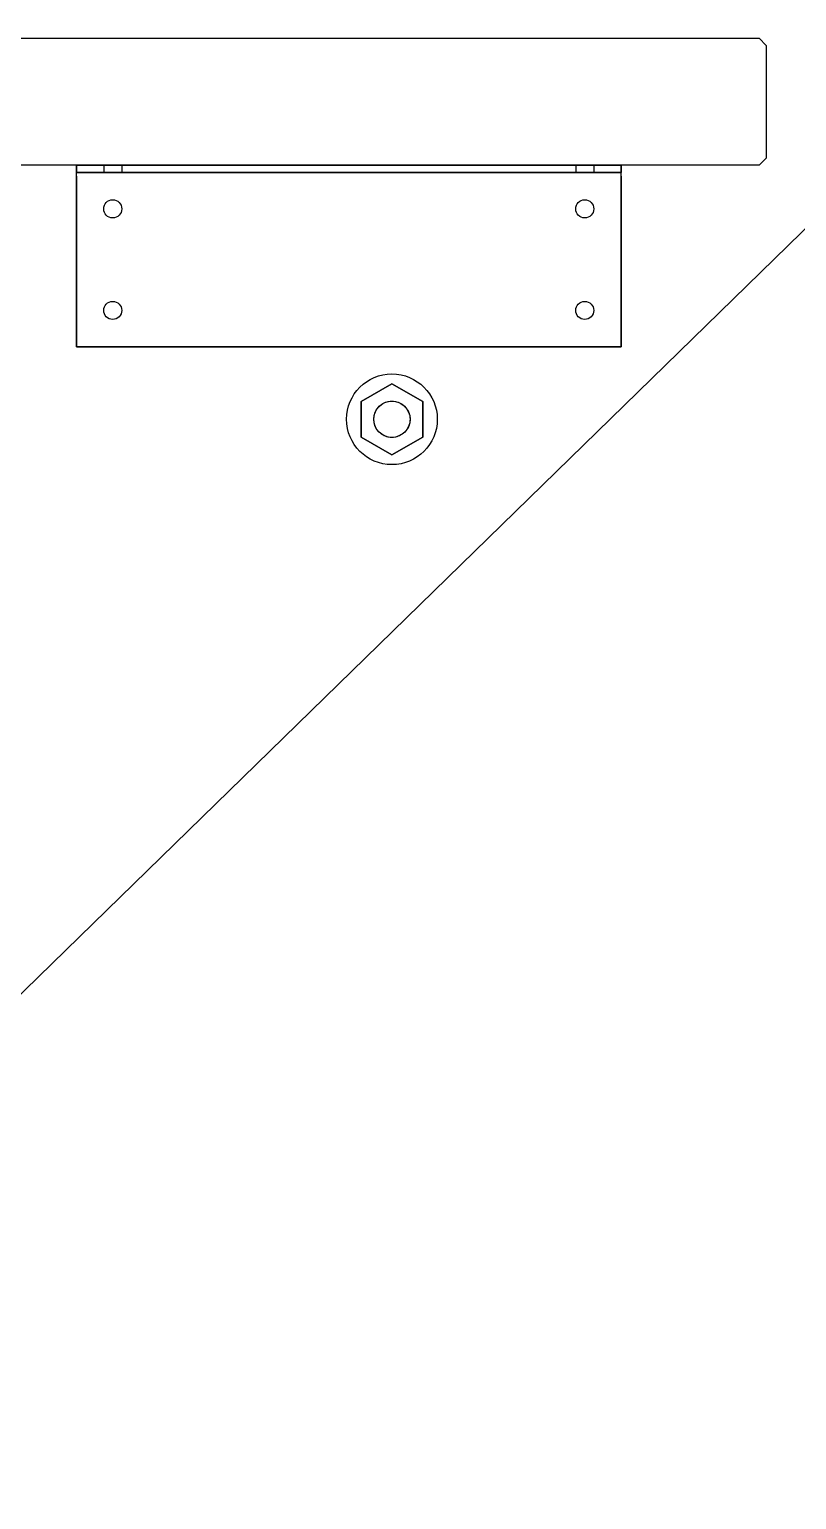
# Model space of a CAD drawing. Extents: x 0 to 2438, y 0 to 2056.
# Drawn here: x 821.1 to 926.7, y 397.3 to 599.9 of the extents above; entities that cross this region are included whole.
import ezdxf

# ---------------------------------------------------------------- set-up
doc = ezdxf.new("R2010")
doc.units = 0
doc.layers.get('0').update_dxf_attribs({"linetype": 'CONTINUOUS'})

msp = doc.modelspace()

# ---------------------------------------------------------------- linework, layer by layer
at = {"color": 253}
for p, q in [((1132.58, 772.16), (429.817, 86.133)), ((1132.58, 772.16), (429.817, 86.133)), ((1132.58, 772.16), (429.817, 86.133)), ((808.577, 598.632), (921.576, 598.632)), ((808.577, 598.632), (921.576, 598.632)), ((921.576, 598.632), (922.577, 597.634)), ((921.576, 598.632), (922.577, 597.634)), ((922.577, 597.634), (922.577, 582.133)), ((922.577, 597.634), (922.577, 582.133)), ((922.577, 582.133), (921.576, 581.131)), ((922.577, 582.133), (921.576, 581.131)), ((921.576, 581.131), (808.577, 581.131)), ((921.576, 581.131), (808.577, 581.131)), ((902.575, 581.131), (827.578, 581.131)), ((902.575, 581.131), (827.578, 581.131)), ((827.578, 579.632), (827.578, 581.131)), ((827.578, 581.131), (827.578, 580.132)), ((827.578, 581.131), (902.575, 581.131)), ((827.578, 581.131), (902.575, 581.131)), ((827.578, 579.632), (827.578, 581.131)), ((827.578, 581.131), (827.578, 580.132)), ((827.578, 579.632), (827.578, 580.132)), ((902.575, 580.132), (827.578, 580.132)), ((902.575, 580.132), (827.578, 580.132)), ((827.578, 579.632), (827.578, 580.132)), ((827.578, 580.132), (902.575, 580.132)), ((827.578, 580.132), (902.575, 580.132)), ((827.578, 579.632), (827.578, 556.133)), ((827.578, 556.133), (827.578, 579.632)), ((827.578, 579.632), (827.578, 556.133)), ((827.578, 556.133), (827.578, 579.632)), ((832.577, 581.131), (831.328, 581.131)), ((831.328, 581.131), (833.826, 581.131)), ((832.577, 581.131), (831.328, 581.131)), ((831.328, 581.131), (833.826, 581.131)), ((833.826, 581.131), (831.328, 581.131)), ((831.328, 581.131), (832.577, 581.131)), ((833.826, 581.131), (831.328, 581.131)), ((831.328, 581.131), (832.577, 581.131)), ((831.328, 581.131), (831.328, 580.132)), ((831.328, 581.131), (831.328, 580.132)), ((831.328, 581.131), (831.328, 580.132)), ((831.328, 581.131), (831.328, 580.132)), ((832.577, 580.132), (831.328, 580.132)), ((831.328, 580.132), (833.826, 580.132)), ((832.577, 580.132), (831.328, 580.132)), ((831.328, 580.132), (833.826, 580.132)), ((833.826, 580.132), (831.328, 580.132)), ((831.328, 580.132), (832.577, 580.132)), ((833.826, 580.132), (831.328, 580.132)), ((831.328, 580.132), (832.577, 580.132)), ((833.826, 581.131), (832.577, 581.131)), ((833.826, 581.131), (832.577, 581.131)), ((832.577, 581.131), (833.826, 581.131)), ((832.577, 581.131), (833.826, 581.131)), ((833.826, 580.132), (832.577, 580.132)), ((833.826, 580.132), (832.577, 580.132)), ((832.577, 580.132), (833.826, 580.132)), ((832.577, 580.132), (833.826, 580.132)), ((833.826, 581.131), (833.826, 580.132)), ((833.826, 581.131), (833.826, 580.132)), ((833.826, 581.131), (833.826, 580.132)), ((833.826, 581.131), (833.826, 580.132)), ((897.576, 581.131), (896.327, 581.131)), ((896.327, 581.131), (898.825, 581.131)), ((897.576, 581.131), (896.327, 581.131)), ((896.327, 581.131), (898.825, 581.131)), ((898.825, 581.131), (896.327, 581.131)), ((896.327, 581.131), (897.576, 581.131)), ((898.825, 581.131), (896.327, 581.131)), ((896.327, 581.131), (897.576, 581.131)), ((896.327, 581.131), (896.327, 580.132)), ((896.327, 581.131), (896.327, 580.132)), ((896.327, 581.131), (896.327, 580.132)), ((896.327, 581.131), (896.327, 580.132)), ((897.576, 580.132), (896.327, 580.132)), ((896.327, 580.132), (898.825, 580.132)), ((897.576, 580.132), (896.327, 580.132)), ((896.327, 580.132), (898.825, 580.132)), ((898.825, 580.132), (896.327, 580.132)), ((896.327, 580.132), (897.576, 580.132)), ((898.825, 580.132), (896.327, 580.132)), ((896.327, 580.132), (897.576, 580.132)), ((898.825, 581.131), (897.576, 581.131)), ((898.825, 581.131), (897.576, 581.131)), ((897.576, 581.131), (898.825, 581.131)), ((897.576, 581.131), (898.825, 581.131)), ((898.825, 580.132), (897.576, 580.132)), ((898.825, 580.132), (897.576, 580.132)), ((897.576, 580.132), (898.825, 580.132)), ((897.576, 580.132), (898.825, 580.132)), ((898.825, 581.131), (898.825, 580.132)), ((898.825, 581.131), (898.825, 580.132)), ((898.825, 581.131), (898.825, 580.132)), ((898.825, 581.131), (898.825, 580.132)), ((902.575, 579.632), (902.575, 581.131)), ((902.575, 581.131), (902.575, 580.132)), ((902.575, 579.632), (902.575, 581.131)), ((902.575, 581.131), (902.575, 580.132)), ((902.575, 579.632), (902.575, 580.132)), ((902.575, 579.632), (902.575, 580.132)), ((902.575, 579.632), (902.575, 556.133)), ((902.575, 556.133), (902.575, 579.632)), ((902.575, 579.632), (902.575, 556.133)), ((902.575, 556.133), (902.575, 579.632)), ((902.575, 556.133), (827.578, 556.133)), ((902.575, 556.133), (827.578, 556.133)), ((827.578, 556.133), (902.575, 556.133)), ((827.578, 556.133), (902.575, 556.133)), ((866.771, 548.587), (871.022, 551.042)), ((866.771, 548.587), (871.022, 551.042)), ((866.771, 548.587), (871.022, 551.042)), ((866.771, 548.587), (871.022, 551.042)), ((871.022, 551.042), (866.771, 548.587)), ((875.27, 548.587), (871.022, 551.042)), ((875.27, 548.587), (871.022, 551.042)), ((875.27, 548.587), (871.022, 551.042)), ((875.27, 548.587), (871.022, 551.042)), ((871.022, 551.042), (875.27, 548.587)), ((866.771, 548.587), (866.771, 543.68)), ((866.771, 548.587), (866.771, 543.68)), ((866.771, 548.587), (866.771, 543.68)), ((866.771, 548.587), (866.771, 543.68)), ((866.771, 543.68), (866.771, 548.587)), ((875.27, 548.587), (875.27, 543.68)), ((875.27, 548.587), (875.27, 543.68)), ((875.27, 548.587), (875.27, 543.68)), ((875.27, 548.587), (875.27, 543.68)), ((875.27, 543.68), (875.27, 548.587)), ((871.022, 541.225), (866.771, 543.68)), ((871.022, 541.225), (866.771, 543.68)), ((871.022, 541.225), (866.771, 543.68)), ((871.022, 541.225), (866.771, 543.68)), ((866.771, 543.68), (871.022, 541.225)), ((871.022, 541.225), (875.27, 543.68)), ((871.022, 541.225), (875.27, 543.68)), ((871.022, 541.225), (875.27, 543.68)), ((871.022, 541.225), (875.27, 543.68)), ((875.27, 543.68), (871.022, 541.225))]:
    msp.add_line(p, q, dxfattribs=at)
for points in [[(831.328, 575.134), (831.328, 575.825), (831.885, 576.382), (832.577, 576.382)], [(831.328, 575.134), (831.328, 575.825), (831.885, 576.382), (832.577, 576.382)], [(831.328, 575.134), (831.328, 575.825), (831.885, 576.382), (832.577, 576.382)], [(831.328, 575.134), (831.328, 575.825), (831.885, 576.382), (832.577, 576.382)], [(832.577, 576.382), (833.268, 576.382), (833.826, 575.825), (833.826, 575.134)], [(832.577, 576.382), (833.268, 576.382), (833.826, 575.825), (833.826, 575.134)], [(832.577, 576.382), (833.268, 576.382), (833.826, 575.825), (833.826, 575.134)], [(832.577, 576.382), (833.268, 576.382), (833.826, 575.825), (833.826, 575.134)], [(896.327, 575.134), (896.327, 575.825), (896.888, 576.382), (897.576, 576.382)], [(896.327, 575.134), (896.327, 575.825), (896.888, 576.382), (897.576, 576.382)], [(896.327, 575.134), (896.327, 575.825), (896.888, 576.382), (897.576, 576.382)], [(896.327, 575.134), (896.327, 575.825), (896.888, 576.382), (897.576, 576.382)], [(897.576, 576.382), (898.267, 576.382), (898.825, 575.825), (898.825, 575.134)], [(897.576, 576.382), (898.267, 576.382), (898.825, 575.825), (898.825, 575.134)], [(897.576, 576.382), (898.267, 576.382), (898.825, 575.825), (898.825, 575.134)], [(897.576, 576.382), (898.267, 576.382), (898.825, 575.825), (898.825, 575.134)], [(832.577, 573.881), (831.885, 573.881), (831.328, 574.442), (831.328, 575.134)], [(832.577, 573.881), (831.885, 573.881), (831.328, 574.442), (831.328, 575.134)], [(832.577, 573.881), (831.885, 573.881), (831.328, 574.442), (831.328, 575.134)], [(832.577, 573.881), (831.885, 573.881), (831.328, 574.442), (831.328, 575.134)], [(833.826, 575.134), (833.826, 574.442), (833.268, 573.881), (832.577, 573.881)], [(833.826, 575.134), (833.826, 574.442), (833.268, 573.881), (832.577, 573.881)], [(833.826, 575.134), (833.826, 574.442), (833.268, 573.881), (832.577, 573.881)], [(833.826, 575.134), (833.826, 574.442), (833.268, 573.881), (832.577, 573.881)], [(897.576, 573.881), (896.888, 573.881), (896.327, 574.442), (896.327, 575.134)], [(897.576, 573.881), (896.888, 573.881), (896.327, 574.442), (896.327, 575.134)], [(897.576, 573.881), (896.888, 573.881), (896.327, 574.442), (896.327, 575.134)], [(897.576, 573.881), (896.888, 573.881), (896.327, 574.442), (896.327, 575.134)], [(898.825, 575.134), (898.825, 574.442), (898.267, 573.881), (897.576, 573.881)], [(898.825, 575.134), (898.825, 574.442), (898.267, 573.881), (897.576, 573.881)], [(898.825, 575.134), (898.825, 574.442), (898.267, 573.881), (897.576, 573.881)], [(898.825, 575.134), (898.825, 574.442), (898.267, 573.881), (897.576, 573.881)], [(831.328, 561.132), (831.328, 561.823), (831.885, 562.384), (832.577, 562.384)], [(831.328, 561.132), (831.328, 561.823), (831.885, 562.384), (832.577, 562.384)], [(831.328, 561.132), (831.328, 561.823), (831.885, 562.384), (832.577, 562.384)], [(831.328, 561.132), (831.328, 561.823), (831.885, 562.384), (832.577, 562.384)], [(832.577, 562.384), (833.268, 562.384), (833.826, 561.823), (833.826, 561.132)], [(832.577, 562.384), (833.268, 562.384), (833.826, 561.823), (833.826, 561.132)], [(832.577, 562.384), (833.268, 562.384), (833.826, 561.823), (833.826, 561.132)], [(832.577, 562.384), (833.268, 562.384), (833.826, 561.823), (833.826, 561.132)], [(896.327, 561.132), (896.327, 561.823), (896.888, 562.384), (897.576, 562.384)], [(896.327, 561.132), (896.327, 561.823), (896.888, 562.384), (897.576, 562.384)], [(896.327, 561.132), (896.327, 561.823), (896.888, 562.384), (897.576, 562.384)], [(896.327, 561.132), (896.327, 561.823), (896.888, 562.384), (897.576, 562.384)], [(897.576, 562.384), (898.267, 562.384), (898.825, 561.823), (898.825, 561.132)], [(897.576, 562.384), (898.267, 562.384), (898.825, 561.823), (898.825, 561.132)], [(897.576, 562.384), (898.267, 562.384), (898.825, 561.823), (898.825, 561.132)], [(897.576, 562.384), (898.267, 562.384), (898.825, 561.823), (898.825, 561.132)], [(832.577, 559.883), (831.885, 559.883), (831.328, 560.444), (831.328, 561.132)], [(832.577, 559.883), (831.885, 559.883), (831.328, 560.444), (831.328, 561.132)], [(832.577, 559.883), (831.885, 559.883), (831.328, 560.444), (831.328, 561.132)], [(832.577, 559.883), (831.885, 559.883), (831.328, 560.444), (831.328, 561.132)], [(833.826, 561.132), (833.826, 560.444), (833.268, 559.883), (832.577, 559.883)], [(833.826, 561.132), (833.826, 560.444), (833.268, 559.883), (832.577, 559.883)], [(833.826, 561.132), (833.826, 560.444), (833.268, 559.883), (832.577, 559.883)], [(833.826, 561.132), (833.826, 560.444), (833.268, 559.883), (832.577, 559.883)], [(897.576, 559.883), (896.888, 559.883), (896.327, 560.444), (896.327, 561.132)], [(897.576, 559.883), (896.888, 559.883), (896.327, 560.444), (896.327, 561.132)], [(897.576, 559.883), (896.888, 559.883), (896.327, 560.444), (896.327, 561.132)], [(897.576, 559.883), (896.888, 559.883), (896.327, 560.444), (896.327, 561.132)], [(898.825, 561.132), (898.825, 560.444), (898.267, 559.883), (897.576, 559.883)], [(898.825, 561.132), (898.825, 560.444), (898.267, 559.883), (897.576, 559.883)], [(898.825, 561.132), (898.825, 560.444), (898.267, 559.883), (897.576, 559.883)], [(898.825, 561.132), (898.825, 560.444), (898.267, 559.883), (897.576, 559.883)], [(864.771, 546.132), (864.771, 549.585), (867.569, 552.383), (871.022, 552.383)], [(864.771, 546.132), (864.771, 549.585), (867.569, 552.383), (871.022, 552.383)], [(864.771, 546.132), (864.771, 549.585), (867.569, 552.383), (871.022, 552.383)], [(864.771, 546.132), (864.771, 549.585), (867.569, 552.383), (871.022, 552.383)], [(864.771, 546.132), (864.771, 549.585), (867.569, 552.383), (871.022, 552.383)], [(864.771, 546.132), (864.771, 549.585), (867.569, 552.383), (871.022, 552.383)], [(864.771, 546.132), (864.771, 549.585), (867.569, 552.383), (871.022, 552.383)], [(871.022, 552.383), (874.473, 552.383), (877.27, 549.585), (877.27, 546.132)], [(871.022, 552.383), (874.473, 552.383), (877.27, 549.585), (877.27, 546.132)], [(871.022, 552.383), (874.473, 552.383), (877.27, 549.585), (877.27, 546.132)], [(871.022, 552.383), (874.473, 552.383), (877.27, 549.585), (877.27, 546.132)], [(871.022, 552.383), (874.473, 552.383), (877.27, 549.585), (877.27, 546.132)], [(871.022, 552.383), (874.473, 552.383), (877.27, 549.585), (877.27, 546.132)], [(871.022, 552.383), (874.473, 552.383), (877.27, 549.585), (877.27, 546.132)], [(868.521, 546.132), (868.521, 547.515), (869.64, 548.633), (871.022, 548.633)], [(868.521, 546.132), (868.521, 547.515), (869.64, 548.633), (871.022, 548.633)], [(868.521, 546.132), (868.521, 547.515), (869.64, 548.633), (871.022, 548.633)], [(868.521, 546.132), (868.521, 547.515), (869.64, 548.633), (871.022, 548.633)], [(868.521, 546.132), (868.521, 547.515), (869.64, 548.633), (871.022, 548.633)], [(868.521, 546.132), (868.521, 547.515), (869.64, 548.633), (871.022, 548.633)], [(868.521, 546.132), (868.521, 547.515), (869.64, 548.633), (871.022, 548.633)], [(868.521, 546.132), (868.521, 547.515), (869.64, 548.633), (871.022, 548.633)], [(868.521, 546.132), (868.521, 547.515), (869.64, 548.633), (871.022, 548.633)], [(868.521, 546.132), (868.521, 547.515), (869.64, 548.633), (871.022, 548.633)], [(868.521, 546.132), (868.521, 547.515), (869.64, 548.633), (871.022, 548.633)], [(868.521, 546.132), (868.521, 547.515), (869.64, 548.633), (871.022, 548.633)], [(868.521, 546.132), (868.521, 547.515), (869.64, 548.633), (871.022, 548.633)], [(868.521, 546.132), (868.521, 547.515), (869.64, 548.633), (871.022, 548.633)], [(868.521, 546.132), (868.521, 547.515), (869.64, 548.633), (871.022, 548.633)], [(868.521, 546.132), (868.521, 547.515), (869.64, 548.633), (871.022, 548.633)], [(868.521, 546.132), (868.521, 547.515), (869.64, 548.633), (871.022, 548.633)], [(868.521, 546.132), (868.521, 547.515), (869.64, 548.633), (871.022, 548.633)], [(868.659, 546.947), (868.761, 547.25), (868.923, 547.532), (869.135, 547.776)], [(869.135, 547.776), (869.502, 548.195), (869.996, 548.481), (870.543, 548.587)], [(870.543, 548.587), (870.86, 548.651), (871.185, 548.651), (871.499, 548.587)], [(871.022, 548.633), (872.402, 548.633), (873.52, 547.515), (873.52, 546.132)], [(871.022, 548.633), (872.402, 548.633), (873.52, 547.515), (873.52, 546.132)], [(871.022, 548.633), (872.402, 548.633), (873.52, 547.515), (873.52, 546.132)], [(871.022, 548.633), (872.402, 548.633), (873.52, 547.515), (873.52, 546.132)], [(871.022, 548.633), (872.402, 548.633), (873.52, 547.515), (873.52, 546.132)], [(871.022, 548.633), (872.402, 548.633), (873.52, 547.515), (873.52, 546.132)], [(871.022, 548.633), (872.402, 548.633), (873.52, 547.515), (873.52, 546.132)], [(871.022, 548.633), (872.402, 548.633), (873.52, 547.515), (873.52, 546.132)], [(871.022, 548.633), (872.402, 548.633), (873.52, 547.515), (873.52, 546.132)], [(871.022, 548.633), (872.402, 548.633), (873.52, 547.515), (873.52, 546.132)], [(871.022, 548.633), (872.402, 548.633), (873.52, 547.515), (873.52, 546.132)], [(871.022, 548.633), (872.402, 548.633), (873.52, 547.515), (873.52, 546.132)], [(871.022, 548.633), (872.402, 548.633), (873.52, 547.515), (873.52, 546.132)], [(871.022, 548.633), (872.402, 548.633), (873.52, 547.515), (873.52, 546.132)], [(871.022, 548.633), (872.402, 548.633), (873.52, 547.515), (873.52, 546.132)], [(871.022, 548.633), (872.402, 548.633), (873.52, 547.515), (873.52, 546.132)], [(871.022, 548.633), (872.402, 548.633), (873.52, 547.515), (873.52, 546.132)], [(871.022, 548.633), (872.402, 548.633), (873.52, 547.515), (873.52, 546.132)], [(871.499, 548.587), (872.045, 548.481), (872.539, 548.195), (872.906, 547.776)], [(872.906, 547.776), (873.118, 547.532), (873.28, 547.25), (873.386, 546.947)], [(871.022, 539.884), (867.569, 539.884), (864.771, 542.682), (864.771, 546.132)], [(871.022, 539.884), (867.569, 539.884), (864.771, 542.682), (864.771, 546.132)], [(871.022, 539.884), (867.569, 539.884), (864.771, 542.682), (864.771, 546.132)], [(871.022, 539.884), (867.569, 539.884), (864.771, 542.682), (864.771, 546.132)], [(871.022, 539.884), (867.569, 539.884), (864.771, 542.682), (864.771, 546.132)], [(871.022, 539.884), (867.569, 539.884), (864.771, 542.682), (864.771, 546.132)], [(871.022, 539.884), (867.569, 539.884), (864.771, 542.682), (864.771, 546.132)], [(868.659, 545.32), (868.475, 545.85), (868.475, 546.421), (868.659, 546.947)], [(871.022, 543.634), (869.64, 543.634), (868.521, 544.752), (868.521, 546.132)], [(871.022, 543.634), (869.64, 543.634), (868.521, 544.752), (868.521, 546.132)], [(871.022, 543.634), (869.64, 543.634), (868.521, 544.752), (868.521, 546.132)], [(871.022, 543.634), (869.64, 543.634), (868.521, 544.752), (868.521, 546.132)], [(871.022, 543.634), (869.64, 543.634), (868.521, 544.752), (868.521, 546.132)], [(871.022, 543.634), (869.64, 543.634), (868.521, 544.752), (868.521, 546.132)], [(871.022, 543.634), (869.64, 543.634), (868.521, 544.752), (868.521, 546.132)], [(871.022, 543.634), (869.64, 543.634), (868.521, 544.752), (868.521, 546.132)], [(871.022, 543.634), (869.64, 543.634), (868.521, 544.752), (868.521, 546.132)], [(871.022, 543.634), (869.64, 543.634), (868.521, 544.752), (868.521, 546.132)], [(871.022, 543.634), (869.64, 543.634), (868.521, 544.752), (868.521, 546.132)], [(871.022, 543.634), (869.64, 543.634), (868.521, 544.752), (868.521, 546.132)], [(871.022, 543.634), (869.64, 543.634), (868.521, 544.752), (868.521, 546.132)], [(871.022, 543.634), (869.64, 543.634), (868.521, 544.752), (868.521, 546.132)], [(871.022, 543.634), (869.64, 543.634), (868.521, 544.752), (868.521, 546.132)], [(871.022, 543.634), (869.64, 543.634), (868.521, 544.752), (868.521, 546.132)], [(871.022, 543.634), (869.64, 543.634), (868.521, 544.752), (868.521, 546.132)], [(871.022, 543.634), (869.64, 543.634), (868.521, 544.752), (868.521, 546.132)], [(869.135, 544.491), (868.923, 544.735), (868.761, 545.017), (868.659, 545.32)], [(873.52, 546.132), (873.52, 544.752), (872.402, 543.634), (871.022, 543.634)], [(873.52, 546.132), (873.52, 544.752), (872.402, 543.634), (871.022, 543.634)], [(873.52, 546.132), (873.52, 544.752), (872.402, 543.634), (871.022, 543.634)], [(873.52, 546.132), (873.52, 544.752), (872.402, 543.634), (871.022, 543.634)], [(877.27, 546.132), (877.27, 542.682), (874.473, 539.884), (871.022, 539.884)], [(873.52, 546.132), (873.52, 544.752), (872.402, 543.634), (871.022, 543.634)], [(873.52, 546.132), (873.52, 544.752), (872.402, 543.634), (871.022, 543.634)], [(873.52, 546.132), (873.52, 544.752), (872.402, 543.634), (871.022, 543.634)], [(873.52, 546.132), (873.52, 544.752), (872.402, 543.634), (871.022, 543.634)], [(873.52, 546.132), (873.52, 544.752), (872.402, 543.634), (871.022, 543.634)], [(873.52, 546.132), (873.52, 544.752), (872.402, 543.634), (871.022, 543.634)], [(877.27, 546.132), (877.27, 542.682), (874.473, 539.884), (871.022, 539.884)], [(877.27, 546.132), (877.27, 542.682), (874.473, 539.884), (871.022, 539.884)], [(873.52, 546.132), (873.52, 544.752), (872.402, 543.634), (871.022, 543.634)], [(873.52, 546.132), (873.52, 544.752), (872.402, 543.634), (871.022, 543.634)], [(877.27, 546.132), (877.27, 542.682), (874.473, 539.884), (871.022, 539.884)], [(877.27, 546.132), (877.27, 542.682), (874.473, 539.884), (871.022, 539.884)], [(873.52, 546.132), (873.52, 544.752), (872.402, 543.634), (871.022, 543.634)], [(873.52, 546.132), (873.52, 544.752), (872.402, 543.634), (871.022, 543.634)], [(877.27, 546.132), (877.27, 542.682), (874.473, 539.884), (871.022, 539.884)], [(877.27, 546.132), (877.27, 542.682), (874.473, 539.884), (871.022, 539.884)], [(873.52, 546.132), (873.52, 544.752), (872.402, 543.634), (871.022, 543.634)], [(873.52, 546.132), (873.52, 544.752), (872.402, 543.634), (871.022, 543.634)], [(873.52, 546.132), (873.52, 544.752), (872.402, 543.634), (871.022, 543.634)], [(873.52, 546.132), (873.52, 544.752), (872.402, 543.634), (871.022, 543.634)], [(873.386, 545.32), (873.28, 545.017), (873.118, 544.735), (872.906, 544.491)], [(873.386, 546.947), (873.474, 546.686), (873.52, 546.41), (873.52, 546.132)], [(873.52, 546.132), (873.52, 545.857), (873.474, 545.585), (873.386, 545.32)], [(870.543, 543.68), (869.996, 543.786), (869.502, 544.072), (869.135, 544.491)], [(871.499, 543.68), (871.185, 543.616), (870.86, 543.616), (870.543, 543.68)], [(872.906, 544.491), (872.539, 544.072), (872.045, 543.786), (871.499, 543.68)]]:
    msp.add_open_spline(points, degree=3, dxfattribs=at)

doc.saveas('drawing.dxf')
